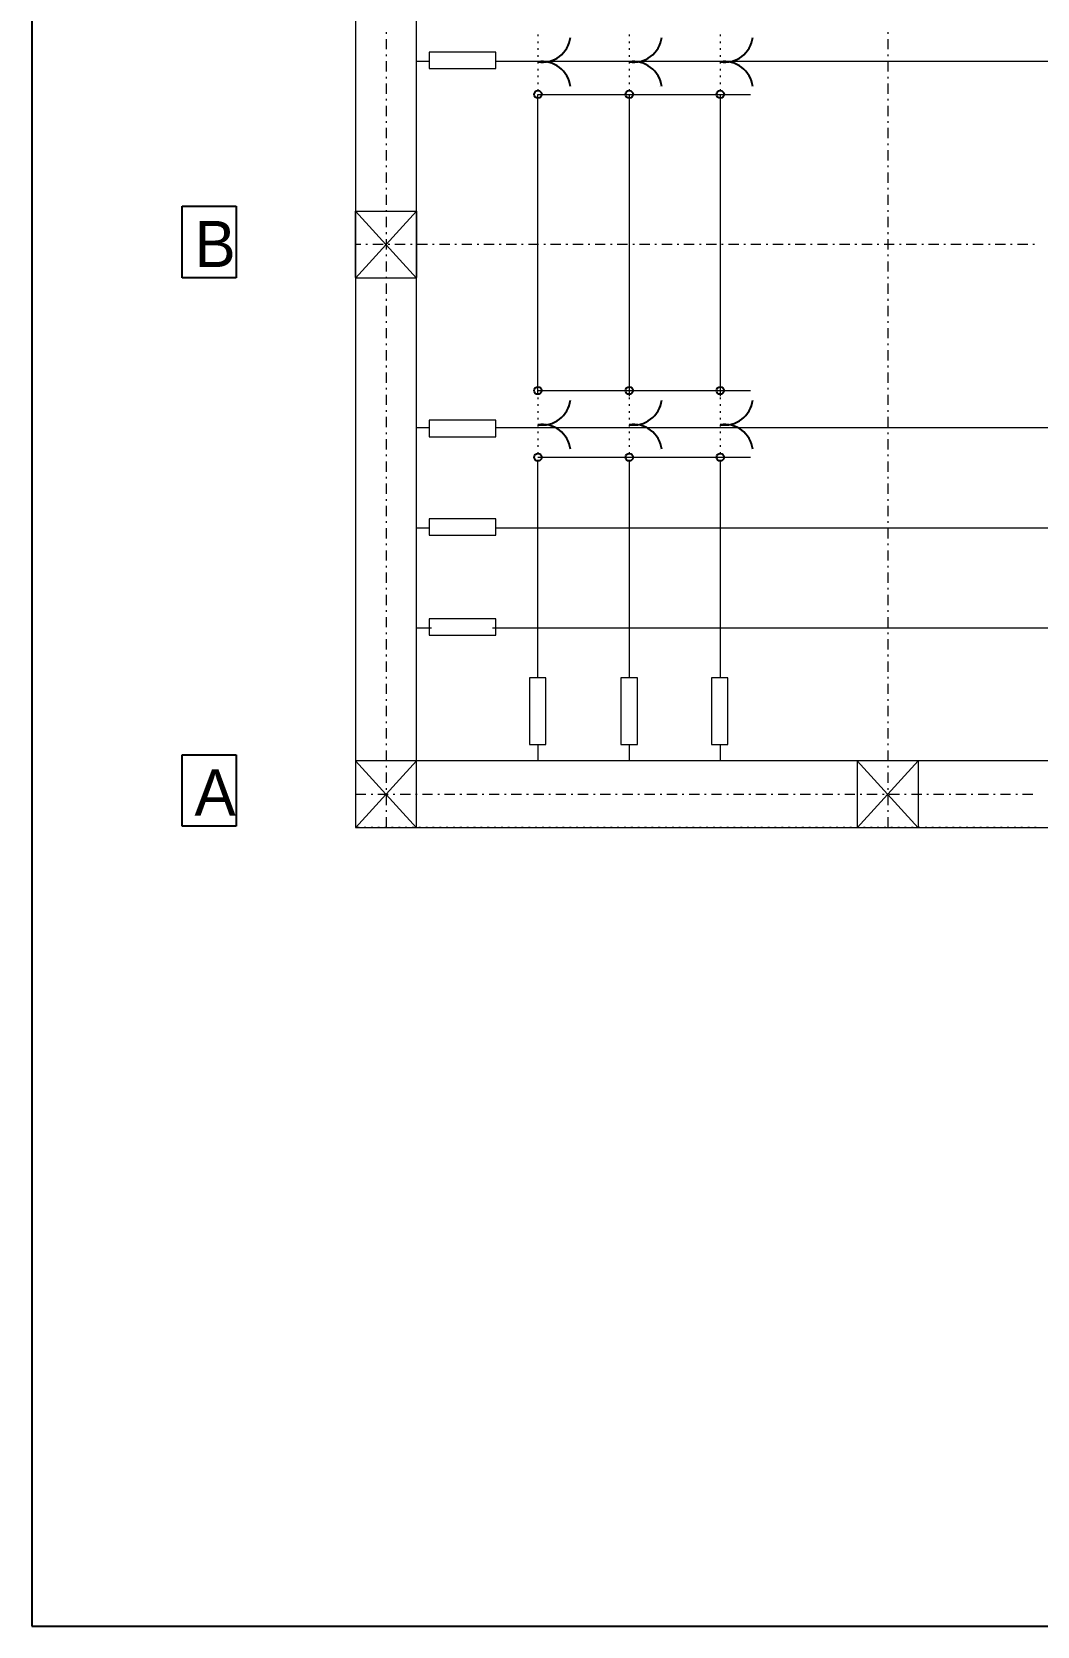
# Model space of a CAD drawing. Extents: x -61 to 79, y -16 to 64.
# Drawn here: x -61.03 to -32.96, y -16.41 to 28.12 of the extents above; entities that cross this region are included whole.
import ezdxf

# ---------------------------------------------------------------- set-up
doc = ezdxf.new("R2010")
doc.units = 0
doc.header["$MEASUREMENT"] = 0
doc.layers.get('0').update_dxf_attribs({"linetype": 'CONTINUOUS'})

msp = doc.modelspace()

# ---------------------------------------------------------------- linework, layer by layer
at = {"color": 7, "true_color": 0xffffff}
for p, q in [((-61.02823, 63.5931), (-61.02823, -16.4069)), ((-56.82727, 23.24805), (-55.32727, 23.24805)), ((-56.82727, 21.24805), (-56.82727, 23.24805)), ((-55.32727, 23.24805), (-55.32727, 21.24805)), ((-55.32727, 21.24805), (-56.82727, 21.24805)), ((-56.82727, 7.92961), (-55.32727, 7.92961)), ((-56.82727, 5.92961), (-56.82727, 7.92961)), ((-55.32727, 7.92961), (-55.32727, 5.92961)), ((-55.32727, 5.92961), (-56.82727, 5.92961)), ((-61.02823, -16.4069), (78.97177, -16.4069))]:
    msp.add_line(p, q, dxfattribs=at)
at = {"lineweight": 9}
for p, q in [((-46.89579, 26.3697), (-40.95622, 26.3697)), ((-46.89579, 18.10106), (-40.95622, 18.10106)), ((-46.89579, 16.23843), (-40.95622, 16.23843))]:
    msp.add_line(p, q, dxfattribs=at)
at = {"color": 33, "lineweight": 9}
for p, q in [((-46.895, 17.99472), (-46.895, 26.3697)), ((-46.895, 10.08534), (-46.895, 16.1323))]:
    msp.add_line(p, q, dxfattribs=at)
at = {"lineweight": 9}
for points in [[(-51.98675, 38.46974), (-51.98675, 5.8949), (61.76521, 5.8949), (61.71741, 5.8949)], [(-50.29154, 5.8949), (-50.29154, 38.46974)], [(-51.13914, 28.10682), (-51.13914, 28.05902)], [(-37.1291, 28.10682), (-37.1291, 28.05902)], [(-51.13914, 27.91582), (-51.13914, 27.62943)], [(-46.89579, 28.04112), (-46.89579, 27.99332)], [(-46.89579, 27.85012), (-46.89579, 27.80232)], [(-46.89579, 27.65912), (-46.89579, 27.61132)], [(-44.34686, 28.04112), (-44.34686, 27.99332)], [(-44.34686, 27.85012), (-44.34686, 27.80232)], [(-44.34686, 27.65912), (-44.34686, 27.61132)], [(-41.80383, 28.04112), (-41.80383, 27.99332)], [(-41.80383, 27.85012), (-41.80383, 27.80232)], [(-41.80383, 27.65912), (-41.80383, 27.61132)], [(-37.1291, 27.91582), (-37.1291, 27.62943)], [(-51.13914, 27.48602), (-51.13914, 27.43821)], [(-51.13914, 27.29502), (-51.13914, 27.00841)], [(-50.29154, 27.30091), (-49.93696, 27.30091)], [(-46.89579, 27.46812), (-46.89579, 27.42031)], [(-46.89579, 27.27712), (-46.89579, 27.22931)], [(-44.34686, 27.46812), (-44.34686, 27.42031)], [(-44.34686, 27.27712), (-44.34686, 27.22931)], [(-41.80383, 27.46812), (-41.80383, 27.42031)], [(-41.80383, 27.27712), (-41.80383, 27.22931)], [(-37.1291, 27.48602), (-37.1291, 27.43821)], [(-37.1291, 27.29502), (-37.1291, 27.00841)], [(-51.13914, 26.86521), (-51.13914, 26.81741)], [(-46.89579, 27.08612), (-46.89579, 27.03831)], [(-46.89579, 26.89511), (-46.89579, 26.84731)], [(-44.34686, 27.08612), (-44.34686, 27.03831)], [(-44.34686, 26.89511), (-44.34686, 26.84731)], [(-41.80383, 27.08612), (-41.80383, 27.03831)], [(-41.80383, 26.89511), (-41.80383, 26.84731)], [(-37.1291, 26.86521), (-37.1291, 26.81741)], [(-51.13914, 26.67421), (-51.13914, 26.3876)], [(-46.89579, 26.70411), (-46.89579, 26.65631)], [(-46.89579, 26.51311), (-46.89579, 26.46531)], [(-44.34686, 26.70411), (-44.34686, 26.65631)], [(-44.34686, 26.51311), (-44.34686, 26.46531)], [(-43.49315, 26.59061), (-43.49315, 26.59061)], [(-41.80383, 26.70411), (-41.80383, 26.65631)], [(-41.80383, 26.51311), (-41.80383, 26.46531)], [(-37.1291, 26.67421), (-37.1291, 26.3876)], [(-51.13914, 26.24441), (-51.13914, 26.1966)], [(-51.13914, 26.0534), (-51.13914, 25.7668)], [(-37.1291, 26.24441), (-37.1291, 26.1966)], [(-37.1291, 26.0534), (-37.1291, 25.7668)], [(-51.13914, 25.6236), (-51.13914, 25.5758)], [(-51.13914, 25.4326), (-51.13914, 25.14599)], [(-37.1291, 25.6236), (-37.1291, 25.5758)], [(-37.1291, 25.4326), (-37.1291, 25.14599)], [(-51.13914, 25.00279), (-51.13914, 24.95499)], [(-37.1291, 25.00279), (-37.1291, 24.95499)], [(-51.13914, 24.81179), (-51.13914, 24.52519)], [(-37.1291, 24.81179), (-37.1291, 24.52519)], [(-51.13914, 24.38199), (-51.13914, 24.33418)], [(-51.13914, 24.19099), (-51.13914, 23.90438)], [(-37.1291, 24.38199), (-37.1291, 24.33418)], [(-37.1291, 24.19099), (-37.1291, 23.90438)], [(-51.13914, 23.76118), (-51.13914, 23.71338)], [(-37.1291, 23.76118), (-37.1291, 23.71338)], [(-51.13914, 23.57018), (-51.13914, 23.28357)], [(-37.1291, 23.57018), (-37.1291, 23.28357)], [(-51.98675, 21.25416), (-51.98675, 23.11047), (-50.29154, 23.11047), (-50.29154, 21.25416)], [(-50.28564, 23.11047), (-51.98675, 21.24216)], [(-51.98675, 23.11047), (-50.28564, 21.24216)], [(-51.13914, 23.14038), (-51.13914, 23.09257)], [(-51.13914, 22.94937), (-51.13914, 22.66277)], [(-37.1291, 23.14038), (-37.1291, 23.09257)], [(-37.1291, 22.94937), (-37.1291, 22.66277)], [(-51.13914, 22.51957), (-51.13914, 22.47177)], [(-51.13914, 22.32857), (-51.13914, 22.04196)], [(-37.1291, 22.51957), (-37.1291, 22.47177)], [(-37.1291, 22.32857), (-37.1291, 22.04196)], [(-51.84355, 22.17926), (-51.98675, 22.17926)], [(-51.65255, 22.17926), (-51.70036, 22.17926)], [(-51.22275, 22.17926), (-51.50935, 22.17926)], [(-51.13914, 21.89876), (-51.13914, 21.85096)], [(-51.03175, 22.17926), (-51.07955, 22.17926)], [(-50.60194, 22.17926), (-50.88855, 22.17926)], [(-50.41094, 22.17926), (-50.45874, 22.17926)], [(-49.98114, 22.17926), (-50.26774, 22.17926)], [(-49.79013, 22.17926), (-49.83794, 22.17926)], [(-49.36033, 22.17926), (-49.64694, 22.17926)], [(-49.16933, 22.17926), (-49.21713, 22.17926)], [(-48.73952, 22.17926), (-49.02613, 22.17926)], [(-48.54852, 22.17926), (-48.59633, 22.17926)], [(-48.11872, 22.17926), (-48.40532, 22.17926)], [(-47.92772, 22.17926), (-47.97552, 22.17926)], [(-47.49791, 22.17926), (-47.78431, 22.17926)], [(-47.30691, 22.17926), (-47.35471, 22.17926)], [(-46.87711, 22.17926), (-47.1635, 22.17926)], [(-46.6861, 22.17926), (-46.73391, 22.17926)], [(-46.2563, 22.17926), (-46.5427, 22.17926)], [(-46.0653, 22.17926), (-46.11289, 22.17926)], [(-45.63549, 22.17926), (-45.92189, 22.17926)], [(-45.44449, 22.17926), (-45.49208, 22.17926)], [(-45.01469, 22.17926), (-45.30108, 22.17926)], [(-44.82369, 22.17926), (-44.87128, 22.17926)], [(-44.39388, 22.17926), (-44.68028, 22.17926)], [(-44.20288, 22.17926), (-44.25047, 22.17926)], [(-43.77307, 22.17926), (-44.05947, 22.17926)], [(-43.58207, 22.17926), (-43.62967, 22.17926)], [(-43.15227, 22.17926), (-43.43867, 22.17926)], [(-42.96127, 22.17926), (-43.00886, 22.17926)], [(-42.53146, 22.17926), (-42.81786, 22.17926)], [(-42.34046, 22.17926), (-42.38805, 22.17926)], [(-41.91066, 22.17926), (-42.19705, 22.17926)], [(-41.71945, 22.17926), (-41.76725, 22.17926)], [(-41.28985, 22.17926), (-41.57625, 22.17926)], [(-41.09864, 22.17926), (-41.14644, 22.17926)], [(-40.66904, 22.17926), (-40.95544, 22.17926)], [(-40.47783, 22.17926), (-40.52564, 22.17926)], [(-40.04803, 22.17926), (-40.33463, 22.17926)], [(-39.85703, 22.17926), (-39.90483, 22.17926)], [(-39.42722, 22.17926), (-39.71383, 22.17926)], [(-39.23622, 22.17926), (-39.28402, 22.17926)], [(-38.80642, 22.17926), (-39.09302, 22.17926)], [(-38.61542, 22.17926), (-38.66322, 22.17926)], [(-38.18561, 22.17926), (-38.47222, 22.17926)], [(-37.99461, 22.17926), (-38.04241, 22.17926)], [(-37.5648, 22.17926), (-37.85141, 22.17926)], [(-37.3738, 22.17926), (-37.42161, 22.17926)], [(-36.944, 22.17926), (-37.2306, 22.17926)], [(-37.1291, 21.89876), (-37.1291, 21.85096)], [(-36.753, 22.17926), (-36.8008, 22.17926)], [(-36.32319, 22.17926), (-36.6098, 22.17926)], [(-36.13219, 22.17926), (-36.17999, 22.17926)], [(-35.70239, 22.17926), (-35.98899, 22.17926)], [(-35.51138, 22.17926), (-35.55919, 22.17926)], [(-35.08158, 22.17926), (-35.36819, 22.17926)], [(-34.89058, 22.17926), (-34.93838, 22.17926)], [(-34.46077, 22.17926), (-34.74738, 22.17926)], [(-34.26977, 22.17926), (-34.31758, 22.17926)], [(-33.83997, 22.17926), (-34.12657, 22.17926)], [(-33.64897, 22.17926), (-33.69677, 22.17926)], [(-33.21916, 22.17926), (-33.50577, 22.17926)], [(-33.02816, 22.17926), (-33.07596, 22.17926)], [(-51.13914, 21.70776), (-51.13914, 21.42116)], [(-37.1291, 21.70776), (-37.1291, 21.42116)], [(-51.98675, 21.24805), (-50.29154, 21.24805)], [(-51.13914, 21.27796), (-51.13914, 21.23015)], [(-51.13914, 21.08696), (-51.13914, 20.80035)], [(-37.1291, 21.27796), (-37.1291, 21.23015)], [(-37.1291, 21.08696), (-37.1291, 20.80035)], [(-51.13914, 20.65715), (-51.13914, 20.60935)], [(-37.1291, 20.65715), (-37.1291, 20.60935)], [(-51.13914, 20.46615), (-51.13914, 20.17954)], [(-51.13914, 20.03634), (-51.13914, 19.98854)], [(-37.1291, 20.46615), (-37.1291, 20.17954)], [(-37.1291, 20.03634), (-37.1291, 19.98854)], [(-51.13914, 19.84534), (-51.13914, 19.55874)], [(-37.1291, 19.84534), (-37.1291, 19.55874)], [(-51.13914, 19.41554), (-51.13914, 19.36774)], [(-51.13914, 19.22454), (-51.13914, 18.93793)], [(-37.1291, 19.41554), (-37.1291, 19.36774)], [(-37.1291, 19.22454), (-37.1291, 18.93793)], [(-51.13914, 18.79473), (-51.13914, 18.74693)], [(-37.1291, 18.79473), (-37.1291, 18.74693)], [(-51.13914, 18.60373), (-51.13914, 18.31712)], [(-37.1291, 18.60373), (-37.1291, 18.31712)], [(-51.13914, 18.17393), (-51.13914, 18.12612)], [(-51.13914, 17.98293), (-51.13914, 17.69632)], [(-46.89579, 17.90984), (-46.89579, 17.86204)], [(-44.34686, 17.90984), (-44.34686, 17.86204)], [(-41.80383, 17.90984), (-41.80383, 17.86204)], [(-37.1291, 18.17393), (-37.1291, 18.12612)], [(-37.1291, 17.98293), (-37.1291, 17.69632)], [(-51.13914, 17.55312), (-51.13914, 17.50532)], [(-46.89579, 17.71884), (-46.89579, 17.67104)], [(-46.89579, 17.52784), (-46.89579, 17.48004)], [(-44.34686, 17.71884), (-44.34686, 17.67104)], [(-44.34686, 17.52784), (-44.34686, 17.48004)], [(-41.80383, 17.71884), (-41.80383, 17.67104)], [(-41.80383, 17.52784), (-41.80383, 17.48004)], [(-37.1291, 17.55312), (-37.1291, 17.50532)], [(-51.13914, 17.36212), (-51.13914, 17.07551)], [(-51.13914, 16.93231), (-51.13914, 16.88451)], [(-50.29154, 17.06351), (-49.93696, 17.06351)], [(-46.89579, 17.33684), (-46.89579, 17.28904)], [(-46.89579, 17.14584), (-46.89579, 17.09804)], [(-46.89579, 16.95484), (-46.89579, 16.90704)], [(-44.34686, 17.33684), (-44.34686, 17.28904)], [(-44.34686, 17.14584), (-44.34686, 17.09804)], [(-44.34686, 16.95484), (-44.34686, 16.90704)], [(-41.80383, 17.33684), (-41.80383, 17.28904)], [(-41.80383, 17.14584), (-41.80383, 17.09804)], [(-41.80383, 16.95484), (-41.80383, 16.90704)], [(-37.1291, 17.36212), (-37.1291, 17.07551)], [(-37.1291, 16.93231), (-37.1291, 16.88451)], [(-51.13914, 16.74131), (-51.13914, 16.45471)], [(-46.89579, 16.76384), (-46.89579, 16.71604)], [(-46.89579, 16.57284), (-46.89579, 16.52503)], [(-44.34686, 16.76384), (-44.34686, 16.71604)], [(-44.34686, 16.57284), (-44.34686, 16.52503)], [(-41.80383, 16.76384), (-41.80383, 16.71604)], [(-41.80383, 16.57284), (-41.80383, 16.52503)], [(-37.1291, 16.74131), (-37.1291, 16.45471)], [(-51.13914, 16.31151), (-51.13914, 16.26371)], [(-51.13914, 16.12051), (-51.13914, 15.8339)], [(-46.89579, 16.38184), (-46.89579, 16.33403)], [(-44.34686, 16.38184), (-44.34686, 16.33403)], [(-43.49315, 16.45933), (-43.49315, 16.45933)], [(-41.80383, 16.38184), (-41.80383, 16.33403)], [(-37.1291, 16.31151), (-37.1291, 16.26371)], [(-37.1291, 16.12051), (-37.1291, 15.8339)], [(-51.13914, 15.6907), (-51.13914, 15.6429)], [(-37.1291, 15.6907), (-37.1291, 15.6429)], [(-51.13914, 15.4997), (-51.13914, 15.21309)], [(-37.1291, 15.4997), (-37.1291, 15.21309)], [(-51.13914, 15.0699), (-51.13914, 15.02209)], [(-51.13914, 14.87868), (-51.13914, 14.59229)], [(-37.1291, 15.0699), (-37.1291, 15.02209)], [(-37.1291, 14.87868), (-37.1291, 14.59229)], [(-51.13914, 14.44909), (-51.13914, 14.40129)], [(-51.13914, 14.25788), (-51.13914, 13.97148)], [(-50.29154, 14.26988), (-49.93696, 14.26988)], [(-37.1291, 14.44909), (-37.1291, 14.40129)], [(-37.1291, 14.25788), (-37.1291, 13.97148)], [(-51.13914, 13.82828), (-51.13914, 13.78048)], [(-37.1291, 13.82828), (-37.1291, 13.78048)], [(-51.13914, 13.63707), (-51.13914, 13.35068)], [(-37.1291, 13.63707), (-37.1291, 13.35068)], [(-51.13914, 13.20727), (-51.13914, 13.15968)], [(-51.13914, 13.01627), (-51.13914, 12.72987)], [(-37.1291, 13.20727), (-37.1291, 13.15968)], [(-37.1291, 13.01627), (-37.1291, 12.72987)], [(-51.13914, 12.58646), (-51.13914, 12.53887)], [(-37.1291, 12.58646), (-37.1291, 12.53887)], [(-51.13914, 12.39546), (-51.13914, 12.10906)], [(-37.1291, 12.39546), (-37.1291, 12.10906)], [(-51.13914, 11.96566), (-51.13914, 11.91806)], [(-51.13914, 11.77465), (-51.13914, 11.48826)], [(-37.1291, 11.96566), (-37.1291, 11.91806)], [(-37.1291, 11.77465), (-37.1291, 11.48826)], [(-51.13914, 11.34485), (-51.13914, 11.29726)], [(-51.13914, 11.15385), (-51.13914, 10.86745)], [(-50.29154, 11.47626), (-49.86763, 11.47626)], [(-37.1291, 11.34485), (-37.1291, 11.29726)], [(-37.1291, 11.15385), (-37.1291, 10.86745)], [(-51.13914, 10.72404), (-51.13914, 10.67645)], [(-37.1291, 10.72404), (-37.1291, 10.67645)], [(-51.13914, 10.53304), (-51.13914, 10.24665)], [(-37.1291, 10.53304), (-37.1291, 10.24665)], [(-51.13914, 10.10324), (-51.13914, 10.05565)], [(-51.13914, 9.91224), (-51.13914, 9.62584)], [(-37.1291, 10.10324), (-37.1291, 10.05565)], [(-37.1291, 9.91224), (-37.1291, 9.62584)], [(-51.13914, 9.48243), (-51.13914, 9.43484)], [(-37.1291, 9.48243), (-37.1291, 9.43484)], [(-51.13914, 9.29143), (-51.13914, 9.00503)], [(-37.1291, 9.29143), (-37.1291, 9.00503)], [(-51.13914, 8.86163), (-51.13914, 8.81382)], [(-51.13914, 8.67062), (-51.13914, 8.38423)], [(-37.1291, 8.86163), (-37.1291, 8.81382)], [(-37.1291, 8.67062), (-37.1291, 8.38423)], [(-51.13914, 8.24082), (-51.13914, 8.19302)], [(-51.13914, 8.04982), (-51.13914, 7.76342)], [(-37.1291, 8.24082), (-37.1291, 8.19302)], [(-37.1291, 8.04982), (-37.1291, 7.76342)], [(61.76521, 7.75732), (-51.98675, 7.75732), (-50.28564, 5.889)], [(-50.28564, 7.75732), (-51.98675, 5.889)], [(-51.13914, 7.62001), (-51.13914, 7.57221)], [(-37.98282, 5.889), (-36.2815, 7.75732), (-36.2815, 5.90079)], [(-36.2815, 5.889), (-37.98282, 7.75732), (-37.98282, 5.90079)], [(-37.1291, 7.62001), (-37.1291, 7.57221)], [(-51.13914, 7.42901), (-51.13914, 7.14241)], [(-37.1291, 7.42901), (-37.1291, 7.14241)], [(-51.98675, 6.82611), (-51.70036, 6.82611)], [(-51.55695, 6.82611), (-51.50935, 6.82611)], [(-51.36595, 6.82611), (-51.07955, 6.82611)], [(-51.13914, 6.99921), (-51.13914, 6.9514)], [(-51.13914, 6.80821), (-51.13914, 6.5216)], [(-50.93614, 6.82611), (-50.88855, 6.82611)], [(-50.74514, 6.82611), (-50.45874, 6.82611)], [(-50.31533, 6.82611), (-50.26774, 6.82611)], [(-50.12433, 6.82611), (-49.83794, 6.82611)], [(-49.69453, 6.82611), (-49.64694, 6.82611)], [(-49.50353, 6.82611), (-49.21713, 6.82611)], [(-49.07372, 6.82611), (-49.02613, 6.82611)], [(-48.88272, 6.82611), (-48.59633, 6.82611)], [(-48.45292, 6.82611), (-48.40532, 6.82611)], [(-48.26192, 6.82611), (-47.97552, 6.82611)], [(-47.83211, 6.82611), (-47.78431, 6.82611)], [(-47.64111, 6.82611), (-47.35471, 6.82611)], [(-47.2113, 6.82611), (-47.1635, 6.82611)], [(-47.0203, 6.82611), (-46.73391, 6.82611)], [(-46.5905, 6.82611), (-46.5427, 6.82611)], [(-46.3995, 6.82611), (-46.11289, 6.82611)], [(-45.96969, 6.82611), (-45.92189, 6.82611)], [(-45.77869, 6.82611), (-45.49208, 6.82611)], [(-45.34889, 6.82611), (-45.30108, 6.82611)], [(-45.15789, 6.82611), (-44.87128, 6.82611)], [(-44.72808, 6.82611), (-44.68028, 6.82611)], [(-44.53708, 6.82611), (-44.25047, 6.82611)], [(-44.10727, 6.82611), (-44.05947, 6.82611)], [(-43.91627, 6.82611), (-43.62967, 6.82611)], [(-43.48647, 6.82611), (-43.43867, 6.82611)], [(-43.29547, 6.82611), (-43.00886, 6.82611)], [(-42.86566, 6.82611), (-42.81786, 6.82611)], [(-42.67466, 6.82611), (-42.38805, 6.82611)], [(-42.24486, 6.82611), (-42.19705, 6.82611)], [(-42.05385, 6.82611), (-41.76725, 6.82611)], [(-41.62405, 6.82611), (-41.57625, 6.82611)], [(-41.43305, 6.82611), (-41.14644, 6.82611)], [(-41.00324, 6.82611), (-40.95544, 6.82611)], [(-40.81224, 6.82611), (-40.52564, 6.82611)], [(-40.38244, 6.82611), (-40.33463, 6.82611)], [(-40.19144, 6.82611), (-39.90483, 6.82611)], [(-39.76163, 6.82611), (-39.71383, 6.82611)], [(-39.57063, 6.82611), (-39.28402, 6.82611)], [(-39.14083, 6.82611), (-39.09302, 6.82611)], [(-38.94982, 6.82611), (-38.66322, 6.82611)], [(-38.52002, 6.82611), (-38.47222, 6.82611)], [(-38.32902, 6.82611), (-38.04241, 6.82611)], [(-37.89921, 6.82611), (-37.85141, 6.82611)], [(-37.70821, 6.82611), (-37.42161, 6.82611)], [(-37.27841, 6.82611), (-37.2306, 6.82611)], [(-37.1291, 6.99921), (-37.1291, 6.9514)], [(-37.1291, 6.80821), (-37.1291, 6.5216)], [(-37.08741, 6.82611), (-36.8008, 6.82611)], [(-36.6576, 6.82611), (-36.6098, 6.82611)], [(-36.4666, 6.82611), (-36.17999, 6.82611)], [(-36.0368, 6.82611), (-35.98899, 6.82611)], [(-35.84579, 6.82611), (-35.55919, 6.82611)], [(-35.41599, 6.82611), (-35.36819, 6.82611)], [(-35.22499, 6.82611), (-34.93838, 6.82611)], [(-34.79518, 6.82611), (-34.74738, 6.82611)], [(-34.60418, 6.82611), (-34.31758, 6.82611)], [(-34.17438, 6.82611), (-34.12657, 6.82611)], [(-33.98317, 6.82611), (-33.69677, 6.82611)], [(-33.55357, 6.82611), (-33.50577, 6.82611)], [(-33.36236, 6.82611), (-33.07596, 6.82611)], [(-51.13914, 6.3784), (-51.13914, 6.3306)], [(-37.1291, 6.3784), (-37.1291, 6.3306)], [(-51.89136, 5.8949), (-51.93916, 5.8949)], [(-51.70036, 5.8949), (-51.74816, 5.8949)], [(-51.50935, 5.8949), (-51.55695, 5.8949)], [(-51.31835, 5.8949), (-51.36595, 5.8949)], [(-51.12735, 5.8949), (-51.17494, 5.8949)], [(-51.13914, 6.1874), (-51.13914, 5.90079)], [(-50.93614, 5.8949), (-50.98394, 5.8949)], [(-50.74514, 5.8949), (-50.79294, 5.8949)], [(-50.55414, 5.8949), (-50.60194, 5.8949)], [(-50.36314, 5.8949), (-50.41094, 5.8949)], [(-50.17214, 5.8949), (-50.21994, 5.8949)], [(-49.98114, 5.8949), (-50.02894, 5.8949)], [(-49.79013, 5.8949), (-49.83794, 5.8949)], [(-49.59913, 5.8949), (-49.64694, 5.8949)], [(-49.40813, 5.8949), (-49.45594, 5.8949)], [(-49.21713, 5.8949), (-49.26472, 5.8949)], [(-49.02613, 5.8949), (-49.07372, 5.8949)], [(-48.83492, 5.8949), (-48.88272, 5.8949)], [(-48.64392, 5.8949), (-48.69172, 5.8949)], [(-48.45292, 5.8949), (-48.50072, 5.8949)], [(-48.26192, 5.8949), (-48.30972, 5.8949)], [(-48.07091, 5.8949), (-48.11872, 5.8949)], [(-47.87991, 5.8949), (-47.92772, 5.8949)], [(-47.68891, 5.8949), (-47.73672, 5.8949)], [(-47.49791, 5.8949), (-47.54571, 5.8949)], [(-47.30691, 5.8949), (-47.35471, 5.8949)], [(-47.11591, 5.8949), (-47.1635, 5.8949)], [(-46.92491, 5.8949), (-46.9725, 5.8949)], [(-46.73391, 5.8949), (-46.7815, 5.8949)], [(-46.5427, 5.8949), (-46.5905, 5.8949)], [(-46.35169, 5.8949), (-46.3995, 5.8949)], [(-46.16069, 5.8949), (-46.2085, 5.8949)], [(-45.96969, 5.8949), (-46.0175, 5.8949)], [(-45.77869, 5.8949), (-45.82649, 5.8949)], [(-45.58769, 5.8949), (-45.63549, 5.8949)], [(-45.39669, 5.8949), (-45.44449, 5.8949)], [(-45.20569, 5.8949), (-45.25349, 5.8949)], [(-45.01469, 5.8949), (-45.06249, 5.8949)], [(-44.82369, 5.8949), (-44.87128, 5.8949)], [(-44.63268, 5.8949), (-44.68028, 5.8949)], [(-44.44147, 5.8949), (-44.48928, 5.8949)], [(-44.25047, 5.8949), (-44.29828, 5.8949)], [(-44.05947, 5.8949), (-44.10727, 5.8949)], [(-43.86847, 5.8949), (-43.91627, 5.8949)], [(-43.67747, 5.8949), (-43.72527, 5.8949)], [(-43.48647, 5.8949), (-43.53427, 5.8949)], [(-43.29547, 5.8949), (-43.34327, 5.8949)], [(-43.10447, 5.8949), (-43.15227, 5.8949)], [(-42.91346, 5.8949), (-42.96127, 5.8949)], [(-42.72246, 5.8949), (-42.77006, 5.8949)], [(-42.53146, 5.8949), (-42.57906, 5.8949)], [(-42.34046, 5.8949), (-42.38805, 5.8949)], [(-42.14925, 5.8949), (-42.19705, 5.8949)], [(-41.95825, 5.8949), (-42.00605, 5.8949)], [(-41.76725, 5.8949), (-41.81505, 5.8949)], [(-41.57625, 5.8949), (-41.62405, 5.8949)], [(-41.38525, 5.8949), (-41.43305, 5.8949)], [(-41.19424, 5.8949), (-41.24205, 5.8949)], [(-41.00324, 5.8949), (-41.05105, 5.8949)], [(-40.81224, 5.8949), (-40.86005, 5.8949)], [(-40.62124, 5.8949), (-40.66904, 5.8949)], [(-40.43024, 5.8949), (-40.47783, 5.8949)], [(-40.23924, 5.8949), (-40.28683, 5.8949)], [(-40.04803, 5.8949), (-40.09583, 5.8949)], [(-39.85703, 5.8949), (-39.90483, 5.8949)], [(-39.66603, 5.8949), (-39.71383, 5.8949)], [(-39.47502, 5.8949), (-39.52283, 5.8949)], [(-39.28402, 5.8949), (-39.33183, 5.8949)], [(-39.09302, 5.8949), (-39.14083, 5.8949)], [(-38.90202, 5.8949), (-38.94982, 5.8949)], [(-38.71102, 5.8949), (-38.75882, 5.8949)], [(-38.52002, 5.8949), (-38.56782, 5.8949)], [(-38.32902, 5.8949), (-38.37661, 5.8949)], [(-38.13802, 5.8949), (-38.18561, 5.8949)], [(-37.94702, 5.8949), (-37.99461, 5.8949)], [(-37.75581, 5.8949), (-37.80361, 5.8949)], [(-37.5648, 5.8949), (-37.61261, 5.8949)], [(-37.3738, 5.8949), (-37.42161, 5.8949)], [(-37.1828, 5.8949), (-37.2306, 5.8949)], [(-37.1291, 6.1874), (-37.1291, 5.90079)], [(-36.9918, 5.8949), (-37.0396, 5.8949)], [(-36.8008, 5.8949), (-36.8486, 5.8949)], [(-36.6098, 5.8949), (-36.6576, 5.8949)], [(-36.4188, 5.8949), (-36.4666, 5.8949)], [(-36.2278, 5.8949), (-36.2756, 5.8949)], [(-36.0368, 5.8949), (-36.08439, 5.8949)], [(-35.84579, 5.8949), (-35.89339, 5.8949)], [(-35.65458, 5.8949), (-35.70239, 5.8949)], [(-35.46358, 5.8949), (-35.51138, 5.8949)], [(-35.27258, 5.8949), (-35.32038, 5.8949)], [(-35.08158, 5.8949), (-35.12938, 5.8949)], [(-34.89058, 5.8949), (-34.93838, 5.8949)], [(-34.69958, 5.8949), (-34.74738, 5.8949)], [(-34.50858, 5.8949), (-34.55638, 5.8949)], [(-34.31758, 5.8949), (-34.36538, 5.8949)], [(-34.12657, 5.8949), (-34.17438, 5.8949)], [(-33.93557, 5.8949), (-33.98317, 5.8949)], [(-33.74457, 5.8949), (-33.79216, 5.8949)], [(-33.55357, 5.8949), (-33.60116, 5.8949)], [(-33.36236, 5.8949), (-33.41016, 5.8949)], [(-33.17136, 5.8949), (-33.21916, 5.8949)], [(-32.98036, 5.8949), (-33.02816, 5.8949)]]:
    msp.add_lwpolyline(points, dxfattribs=at)
at = {"color": 131, "lineweight": 9}
for points in [[(-48.06844, 27.09465), (-48.06844, 27.55357), (-49.93696, 27.55357), (-49.93696, 27.09465)], [(-48.06844, 16.81106), (-48.06844, 17.26998), (-49.93696, 17.26998), (-49.93696, 16.81106)], [(-48.06844, 14.05845), (-48.06844, 14.51737), (-49.93696, 14.51737), (-49.93696, 14.05845)], [(-48.06844, 11.26978), (-48.06844, 11.7287), (-49.93696, 11.7287), (-49.93696, 11.26978)], [(-47.13609, 8.21092), (-46.67716, 8.21092), (-46.67716, 10.07944), (-47.13609, 10.07944)], [(-44.57688, 8.21092), (-44.11796, 8.21092), (-44.11796, 10.07944), (-44.57688, 10.07944)], [(-42.05373, 8.21092), (-41.59481, 8.21092), (-41.59481, 10.07944), (-42.05373, 10.07944)]]:
    msp.add_lwpolyline(points, close=True, dxfattribs=at)
at = {"color": 212, "lineweight": 9}
for points in [[(-48.06844, 27.30091), (-26.09779, 27.30091)], [(-48.06844, 17.06351), (-26.09779, 17.06351)], [(-48.06844, 14.26988), (-26.09779, 14.26988)], [(-48.16652, 11.47626), (-26.09779, 11.47626)]]:
    msp.add_lwpolyline(points, dxfattribs=at)
at = {"color": 33, "lineweight": 9}
for points in [[(-44.34608, 26.3697), (-44.34608, 17.99472), (-44.34608, 17.94713)], [(-41.80305, 26.3697), (-41.80305, 17.99472), (-41.80305, 17.94713)], [(-44.34608, 16.1323), (-44.34608, 10.08534)], [(-41.80305, 16.1323), (-41.80305, 10.08534)], [(-46.895, 8.21092), (-46.895, 7.76342)], [(-44.34608, 8.21092), (-44.34608, 7.76342)], [(-41.80305, 8.21092), (-41.80305, 7.76342)]]:
    msp.add_lwpolyline(points, dxfattribs=at)
at = {"color": 7}
for centre in [(-46.89579, 26.3697), (-44.34686, 26.3697), (-41.80383, 26.3697), (-46.89579, 18.10085), (-44.34686, 18.10085), (-41.80383, 18.10085), (-46.89579, 16.23843), (-44.34686, 16.23843), (-41.80383, 16.23843)]:
    msp.add_circle(centre, 0.10613, dxfattribs=at)
at = {"color": 7, "true_color": 0xffffff}
for centre, start, end in [((-46.7755, 28.05973), 261.262437, 353.028692), ((-44.22658, 28.05973), 261.262437, 353.028692), ((-41.68355, 28.05973), 261.262437, 353.028692), ((-46.7755, 26.49451), 6.971308, 98.737563), ((-44.22658, 26.49451), 6.971308, 98.737563), ((-41.68355, 26.49451), 6.971308, 98.737563), ((-46.7755, 17.92845), 261.262437, 353.028692), ((-44.22658, 17.92845), 261.262437, 353.028692), ((-41.68355, 17.92845), 261.262437, 353.028692), ((-46.7755, 16.36323), 6.971308, 98.737563), ((-44.22658, 16.36323), 6.971308, 98.737563), ((-41.68355, 16.36323), 6.971308, 98.737563)]:
    msp.add_arc(centre, 0.7918, start, end, dxfattribs=at)

# ---------------------------------------------------------------- texts
at = {"color": 3, "char_height": 1.28719, "attachment_point": 1}
for s, insert in [('B', (-56.48562, 22.83674)), ('A', (-56.48562, 7.51829))]:
    msp.add_mtext_dynamic_manual_height_columns(s, width=0.5047804, gutter_width=0.5, heights=[1.04826], dxfattribs=dict(at, insert=insert))

doc.saveas('drawing.dxf')
